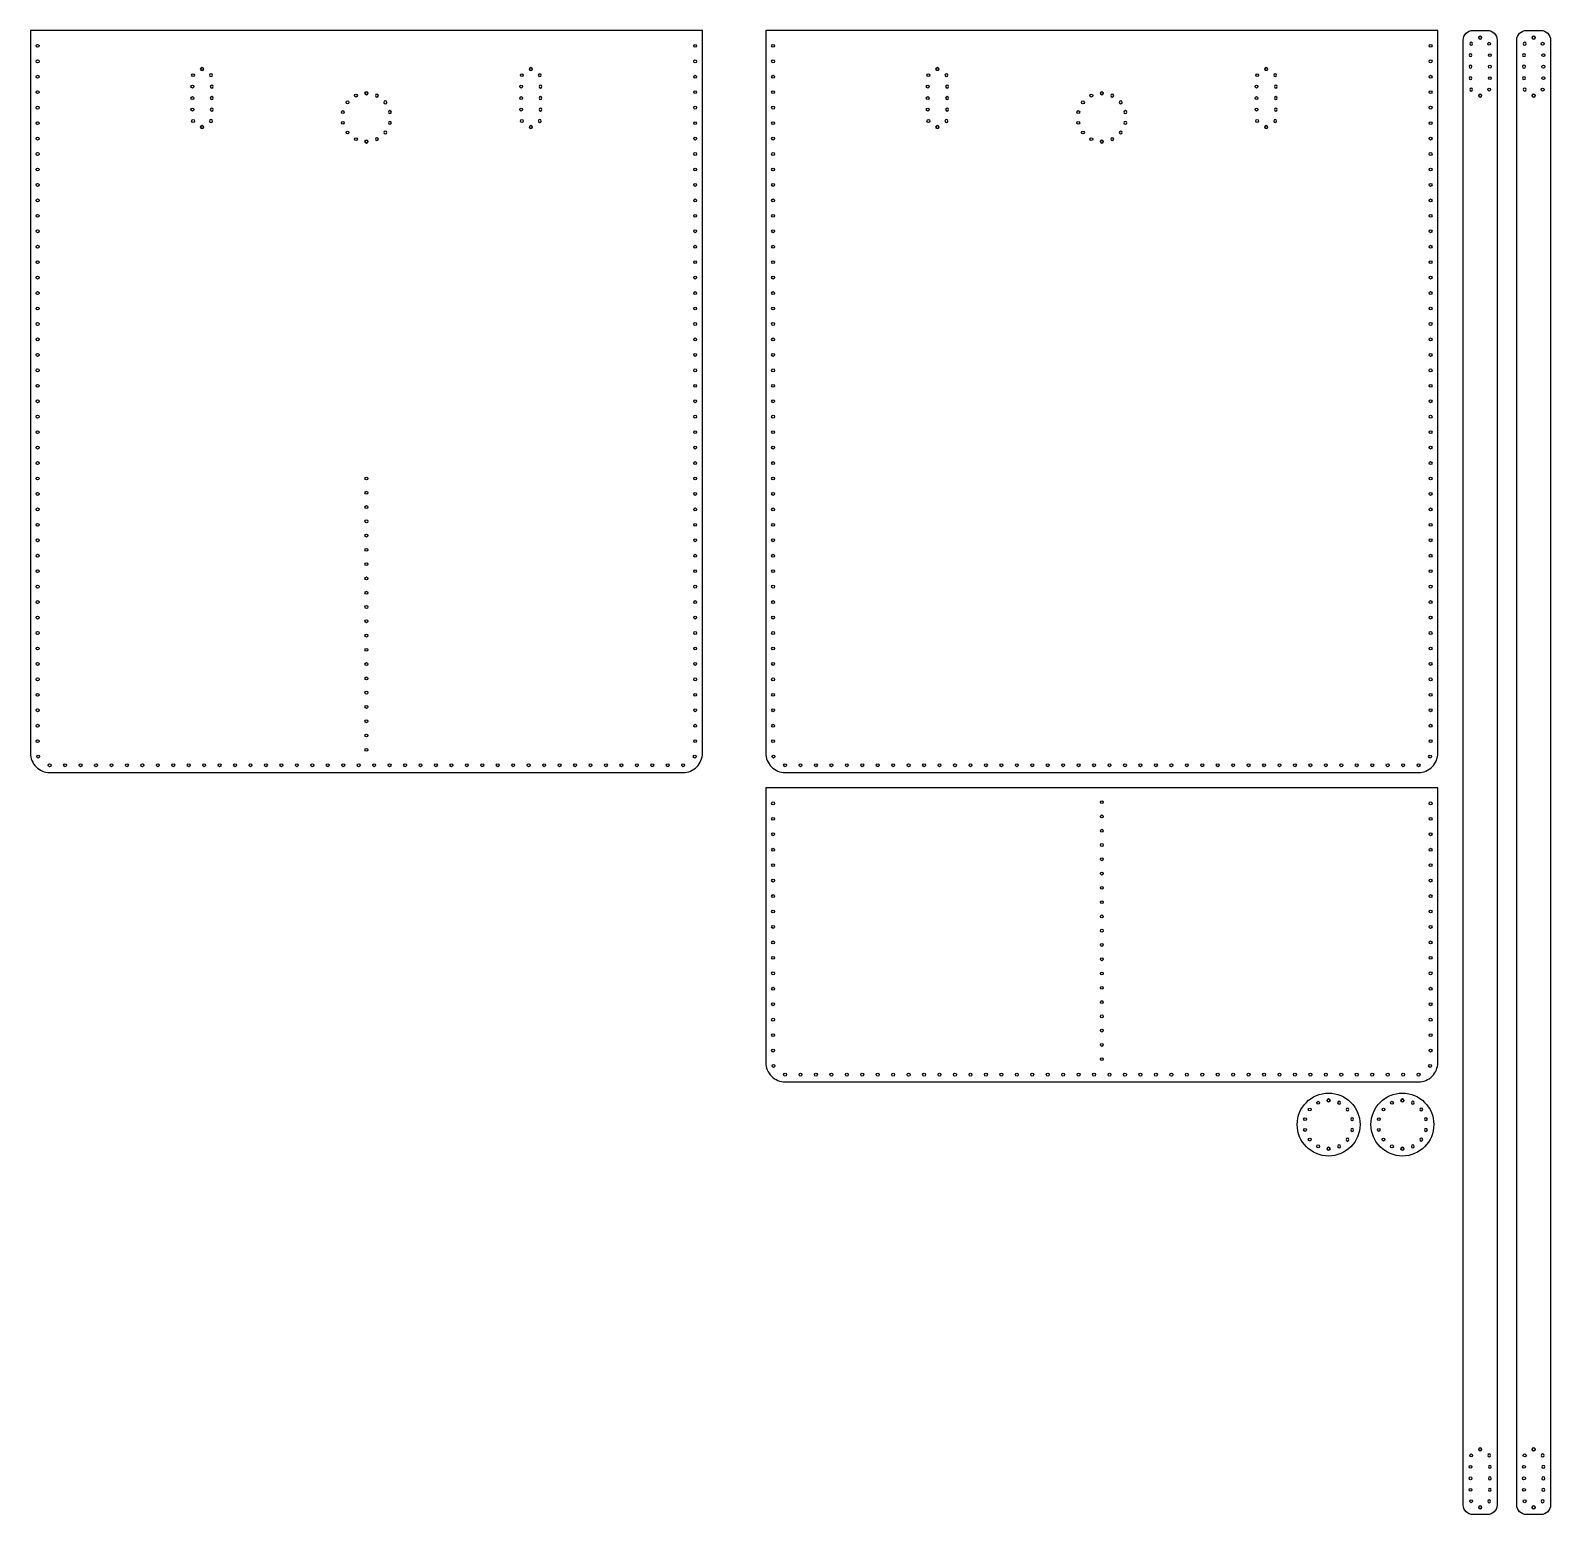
# Model space of a CAD drawing. Header units: millimetres. Extents: x 3064 to 3850, y 1200 to 1968.
import ezdxf

# ---------------------------------------------------------------- set-up
doc = ezdxf.new("R2010")
doc.units = ezdxf.units.MM

# ---------------------------------------------------------------- blocks, each defined once
blk = doc.blocks.new('*U21')
blk.add_circle((0, 0), 0.75)
blk = doc.blocks.new('*U23')
at = {"color": 0, "linetype": 'ByBlock', "lineweight": -2, "transparency": 16777216}
for p, rotation in [((2616.59, 1849.41), 248.1971863420548), ((2621.23, 1852.55), 180), ((2616.23, 1843.51), 270), ((2616.23, 1837.55), 270), ((2616.23, 1831.6), 270), ((2616.59, 1825.7), 291.8028136579451)]:
    blk.add_blockref('*U21', p, dxfattribs=dict(at, rotation=rotation))
blk.add_blockref('*U21', (2621.23, 1822.55), dxfattribs=at)
blk = doc.blocks.new('*U24')
blk.add_circle((0, 0), 0.75)
blk = doc.blocks.new('*U25')
at = {"color": 0, "linetype": 'ByBlock', "lineweight": -2, "transparency": 16777216}
for p, rotation in [((2616.59, 1849.41), 248.1971863420548), ((2621.23, 1852.55), 180), ((2616.23, 1843.51), 270), ((2616.23, 1837.55), 270), ((2616.23, 1831.6), 270), ((2616.59, 1825.7), 291.8028136579451)]:
    blk.add_blockref('*U24', p, dxfattribs=dict(at, rotation=rotation))
blk.add_blockref('*U24', (2621.23, 1822.55), dxfattribs=at)
blk = doc.blocks.new('*U32')
blk.add_circle((0, 0), 0.75)
blk = doc.blocks.new('*U34')
at = {"color": 0, "linetype": 'ByBlock', "lineweight": -2, "transparency": 16777216}
for p, rotation in [((2616.59, 1849.41), 248.1971863420548), ((2621.23, 1852.55), 180), ((2616.23, 1843.51), 270), ((2616.23, 1837.55), 270), ((2616.23, 1831.6), 270), ((2616.59, 1825.7), 291.8028136579451)]:
    blk.add_blockref('*U32', p, dxfattribs=dict(at, rotation=rotation))
blk.add_blockref('*U32', (2621.23, 1822.55), dxfattribs=at)
blk = doc.blocks.new('*U35')
blk.add_circle((0, 0), 0.75)
blk = doc.blocks.new('*U36')
at = {"color": 0, "linetype": 'ByBlock', "lineweight": -2, "transparency": 16777216}
for p, rotation in [((2616.59, 1849.41), 248.1971863420548), ((2621.23, 1852.55), 180), ((2616.23, 1843.51), 270), ((2616.23, 1837.55), 270), ((2616.23, 1831.6), 270), ((2616.59, 1825.7), 291.8028136579451)]:
    blk.add_blockref('*U35', p, dxfattribs=dict(at, rotation=rotation))
blk.add_blockref('*U35', (2621.23, 1822.55), dxfattribs=at)
blk = doc.blocks.new('*U66')
blk.add_circle((0, 0), 0.75)
blk = doc.blocks.new('*U67')
at = {"color": 0, "linetype": 'ByBlock', "lineweight": -2, "transparency": 16777216, "rotation": 270}
for p in [(3237.81, 1735.92), (3237.81, 1728.54), (3237.81, 1721.16), (3237.81, 1713.77), (3237.81, 1706.39), (3237.81, 1699.01), (3237.81, 1691.62), (3237.81, 1684.24), (3237.81, 1676.85), (3237.81, 1669.47), (3237.81, 1662.09), (3237.81, 1654.7), (3237.81, 1647.32), (3237.81, 1639.94), (3237.81, 1632.55), (3237.81, 1625.17), (3237.81, 1617.79), (3237.81, 1610.4), (3237.81, 1603.02), (3237.81, 1595.63)]:
    blk.add_blockref('*U66', p, dxfattribs=at)
blk = doc.blocks.new('*U68')
blk.add_circle((0, 0), 0.75)
blk = doc.blocks.new('*U69')
at = {"color": 0, "linetype": 'ByBlock', "lineweight": -2, "transparency": 16777216}
for p, rotation in [((2700.81, 1838.82), 205.7142857142857), ((2706.23, 1840.05), 180), ((2696.46, 1835.35), 231.4285714285714), ((2694.05, 1830.34), 257.1428571428572), ((2694.05, 1824.77), 282.8571428571428), ((2696.46, 1819.76), 308.5714285714285), ((2700.81, 1816.29), 334.2857142857143)]:
    blk.add_blockref('*U68', p, dxfattribs=dict(at, rotation=rotation))
blk.add_blockref('*U68', (2706.23, 1815.05), dxfattribs=at)
blk = doc.blocks.new('*U70')
blk.add_circle((0, 0), 0.75)
blk = doc.blocks.new('*U71')
at = {"color": 0, "linetype": 'ByBlock', "lineweight": -2, "transparency": 16777216}
for p, rotation in [((2700.81, 1838.82), 205.7142857142857), ((2706.23, 1840.05), 180), ((2696.46, 1835.35), 231.4285714285714), ((2694.05, 1830.34), 257.1428571428572), ((2694.05, 1824.77), 282.8571428571428), ((2696.46, 1819.76), 308.5714285714285), ((2700.81, 1816.29), 334.2857142857143)]:
    blk.add_blockref('*U70', p, dxfattribs=dict(at, rotation=rotation))
blk.add_blockref('*U70', (2706.23, 1815.05), dxfattribs=at)
blk = doc.blocks.new('*U55')
blk.add_circle((0, 0), 0.75)
blk = doc.blocks.new('*U57')
at = {"color": 0, "linetype": 'ByBlock', "lineweight": -2, "transparency": 16777216}
for p, rotation in [((2616.59, 1849.41), 248.1971863420548), ((2621.23, 1852.55), 180), ((2616.23, 1843.51), 270), ((2616.23, 1837.55), 270), ((2616.23, 1831.6), 270), ((2616.59, 1825.7), 291.8028136579451)]:
    blk.add_blockref('*U55', p, dxfattribs=dict(at, rotation=rotation))
blk.add_blockref('*U55', (2621.23, 1822.55), dxfattribs=at)
blk = doc.blocks.new('*U58')
blk.add_circle((0, 0), 0.75)
blk = doc.blocks.new('*U59')
at = {"color": 0, "linetype": 'ByBlock', "lineweight": -2, "transparency": 16777216}
for p, rotation in [((2616.59, 1849.41), 248.1971863420548), ((2621.23, 1852.55), 180), ((2616.23, 1843.51), 270), ((2616.23, 1837.55), 270), ((2616.23, 1831.6), 270), ((2616.59, 1825.7), 291.8028136579451)]:
    blk.add_blockref('*U58', p, dxfattribs=dict(at, rotation=rotation))
blk.add_blockref('*U58', (2621.23, 1822.55), dxfattribs=at)
blk = doc.blocks.new('*U60')
blk.add_circle((0, 0), 0.75)
blk = doc.blocks.new('*U61')
at = {"color": 0, "linetype": 'ByBlock', "lineweight": -2, "transparency": 16777216}
for p, rotation in [((2616.59, 1849.41), 248.1971863420548), ((2621.23, 1852.55), 180), ((2616.23, 1843.51), 270), ((2616.23, 1837.55), 270), ((2616.23, 1831.6), 270), ((2616.59, 1825.7), 291.8028136579451)]:
    blk.add_blockref('*U60', p, dxfattribs=dict(at, rotation=rotation))
blk.add_blockref('*U60', (2621.23, 1822.55), dxfattribs=at)
blk = doc.blocks.new('*U62')
blk.add_circle((0, 0), 0.75)
blk = doc.blocks.new('*U63')
at = {"color": 0, "linetype": 'ByBlock', "lineweight": -2, "transparency": 16777216}
for p, rotation in [((2616.59, 1849.41), 248.1971863420548), ((2621.23, 1852.55), 180), ((2616.23, 1843.51), 270), ((2616.23, 1837.55), 270), ((2616.23, 1831.6), 270), ((2616.59, 1825.7), 291.8028136579451)]:
    blk.add_blockref('*U62', p, dxfattribs=dict(at, rotation=rotation))
blk.add_blockref('*U62', (2621.23, 1822.55), dxfattribs=at)
blk = doc.blocks.new('*U93')
blk.add_circle((0, 0), 0.75)
blk = doc.blocks.new('*U94')
at = {"color": 0, "linetype": 'ByBlock', "lineweight": -2, "transparency": 16777216}
for p, rotation in [((2700.81, 1838.82), 205.7142857142857), ((2706.23, 1840.05), 180), ((2696.46, 1835.35), 231.4285714285714), ((2694.05, 1830.34), 257.1428571428572), ((2694.05, 1824.77), 282.8571428571428), ((2696.46, 1819.76), 308.5714285714285), ((2700.81, 1816.29), 334.2857142857143)]:
    blk.add_blockref('*U93', p, dxfattribs=dict(at, rotation=rotation))
blk.add_blockref('*U93', (2706.23, 1815.05), dxfattribs=at)
blk = doc.blocks.new('*U95')
blk.add_circle((0, 0), 0.75)
blk = doc.blocks.new('*U96')
at = {"color": 0, "linetype": 'ByBlock', "lineweight": -2, "transparency": 16777216}
for p, rotation in [((2700.81, 1838.82), 205.7142857142857), ((2706.23, 1840.05), 180), ((2696.46, 1835.35), 231.4285714285714), ((2694.05, 1830.34), 257.1428571428572), ((2694.05, 1824.77), 282.8571428571428), ((2696.46, 1819.76), 308.5714285714285), ((2700.81, 1816.29), 334.2857142857143)]:
    blk.add_blockref('*U95', p, dxfattribs=dict(at, rotation=rotation))
blk.add_blockref('*U95', (2706.23, 1815.05), dxfattribs=at)
blk = doc.blocks.new('*U97')
blk.add_circle((0, 0), 0.75)
blk = doc.blocks.new('*U98')
at = {"color": 0, "linetype": 'ByBlock', "lineweight": -2, "transparency": 16777216}
for p, rotation in [((2616.59, 1849.41), 248.1971863420548), ((2621.23, 1852.55), 180), ((2616.23, 1843.51), 270), ((2616.23, 1837.55), 270), ((2616.23, 1831.6), 270), ((2616.59, 1825.7), 291.8028136579451)]:
    blk.add_blockref('*U97', p, dxfattribs=dict(at, rotation=rotation))
blk.add_blockref('*U97', (2621.23, 1822.55), dxfattribs=at)
blk = doc.blocks.new('*U99')
blk.add_circle((0, 0), 0.75)
blk = doc.blocks.new('*U100')
at = {"color": 0, "linetype": 'ByBlock', "lineweight": -2, "transparency": 16777216}
for p, rotation in [((2616.59, 1849.41), 248.1971863420548), ((2621.23, 1852.55), 180), ((2616.23, 1843.51), 270), ((2616.23, 1837.55), 270), ((2616.23, 1831.6), 270), ((2616.59, 1825.7), 291.8028136579451)]:
    blk.add_blockref('*U99', p, dxfattribs=dict(at, rotation=rotation))
blk.add_blockref('*U99', (2621.23, 1822.55), dxfattribs=at)
blk = doc.blocks.new('*U101')
blk.add_circle((0, 0), 0.75)
blk = doc.blocks.new('*U102')
at = {"color": 0, "linetype": 'ByBlock', "lineweight": -2, "transparency": 16777216}
for p, rotation in [((2616.59, 1849.41), 248.1971863420548), ((2621.23, 1852.55), 180), ((2616.23, 1843.51), 270), ((2616.23, 1837.55), 270), ((2616.23, 1831.6), 270), ((2616.59, 1825.7), 291.8028136579451)]:
    blk.add_blockref('*U101', p, dxfattribs=dict(at, rotation=rotation))
blk.add_blockref('*U101', (2621.23, 1822.55), dxfattribs=at)
blk = doc.blocks.new('*U103')
blk.add_circle((0, 0), 0.75)
blk = doc.blocks.new('*U104')
at = {"color": 0, "linetype": 'ByBlock', "lineweight": -2, "transparency": 16777216}
for p, rotation in [((2616.59, 1849.41), 248.1971863420548), ((2621.23, 1852.55), 180), ((2616.23, 1843.51), 270), ((2616.23, 1837.55), 270), ((2616.23, 1831.6), 270), ((2616.59, 1825.7), 291.8028136579451)]:
    blk.add_blockref('*U103', p, dxfattribs=dict(at, rotation=rotation))
blk.add_blockref('*U103', (2621.23, 1822.55), dxfattribs=at)
blk = doc.blocks.new('*U113')
blk.add_circle((0, 0), 0.75)
blk = doc.blocks.new('*U115')
at = {"color": 0, "linetype": 'ByBlock', "lineweight": -2, "transparency": 16777216}
for p, rotation in [((2700.81, 1838.82), 205.7142857142857), ((2706.23, 1840.05), 180), ((2696.46, 1835.35), 231.4285714285714), ((2694.05, 1830.34), 257.1428571428572), ((2694.05, 1824.77), 282.8571428571428), ((2696.46, 1819.76), 308.5714285714285), ((2700.81, 1816.29), 334.2857142857143)]:
    blk.add_blockref('*U113', p, dxfattribs=dict(at, rotation=rotation))
blk.add_blockref('*U113', (2706.23, 1815.05), dxfattribs=at)
blk = doc.blocks.new('*U116')
blk.add_circle((0, 0), 0.75)
blk = doc.blocks.new('*U117')
at = {"color": 0, "linetype": 'ByBlock', "lineweight": -2, "transparency": 16777216}
for p, rotation in [((2700.81, 1838.82), 205.7142857142857), ((2706.23, 1840.05), 180), ((2696.46, 1835.35), 231.4285714285714), ((2694.05, 1830.34), 257.1428571428572), ((2694.05, 1824.77), 282.8571428571428), ((2696.46, 1819.76), 308.5714285714285), ((2700.81, 1816.29), 334.2857142857143)]:
    blk.add_blockref('*U116', p, dxfattribs=dict(at, rotation=rotation))
blk.add_blockref('*U116', (2706.23, 1815.05), dxfattribs=at)
blk = doc.blocks.new('*U124')
blk.add_circle((0, 0), 0.75)
blk = doc.blocks.new('*U126')
at = {"color": 0, "linetype": 'ByBlock', "lineweight": -2, "transparency": 16777216}
for p, rotation in [((2700.81, 1838.82), 205.7142857142857), ((2706.23, 1840.05), 180), ((2696.46, 1835.35), 231.4285714285714), ((2694.05, 1830.34), 257.1428571428572), ((2694.05, 1824.77), 282.8571428571428), ((2696.46, 1819.76), 308.5714285714285), ((2700.81, 1816.29), 334.2857142857143)]:
    blk.add_blockref('*U124', p, dxfattribs=dict(at, rotation=rotation))
blk.add_blockref('*U124', (2706.23, 1815.05), dxfattribs=at)
blk = doc.blocks.new('*U127')
blk.add_circle((0, 0), 0.75)
blk = doc.blocks.new('*U128')
at = {"color": 0, "linetype": 'ByBlock', "lineweight": -2, "transparency": 16777216}
for p, rotation in [((2700.81, 1838.82), 205.7142857142857), ((2706.23, 1840.05), 180), ((2696.46, 1835.35), 231.4285714285714), ((2694.05, 1830.34), 257.1428571428572), ((2694.05, 1824.77), 282.8571428571428), ((2696.46, 1819.76), 308.5714285714285), ((2700.81, 1816.29), 334.2857142857143)]:
    blk.add_blockref('*U127', p, dxfattribs=dict(at, rotation=rotation))
blk.add_blockref('*U127', (2706.23, 1815.05), dxfattribs=at)
blk = doc.blocks.new('*U157')
blk.add_circle((0, 0), 0.75)
blk = doc.blocks.new('*U158')
at = {"color": 0, "linetype": 'ByBlock', "lineweight": -2, "transparency": 16777216}
for p, rotation in [((2616.59, 1849.41), 248.1971863420548), ((2621.23, 1852.55), 180), ((2616.23, 1843.51), 270), ((2616.23, 1837.55), 270), ((2616.23, 1831.6), 270), ((2616.59, 1825.7), 291.8028136579451)]:
    blk.add_blockref('*U157', p, dxfattribs=dict(at, rotation=rotation))
blk.add_blockref('*U157', (2621.23, 1822.55), dxfattribs=at)
blk = doc.blocks.new('*U150')
blk.add_circle((0, 0), 0.75)
blk = doc.blocks.new('*U152')
at = {"color": 0, "linetype": 'ByBlock', "lineweight": -2, "transparency": 16777216}
for p, rotation in [((2616.59, 1849.41), 248.1971863420548), ((2621.23, 1852.55), 180), ((2616.23, 1843.51), 270), ((2616.23, 1837.55), 270), ((2616.23, 1831.6), 270), ((2616.59, 1825.7), 291.8028136579451)]:
    blk.add_blockref('*U150', p, dxfattribs=dict(at, rotation=rotation))
blk.add_blockref('*U150', (2621.23, 1822.55), dxfattribs=at)
blk = doc.blocks.new('*U153')
blk.add_circle((0, 0), 0.75)
blk = doc.blocks.new('*U154')
at = {"color": 0, "linetype": 'ByBlock', "lineweight": -2, "transparency": 16777216}
for p, rotation in [((2616.59, 1849.41), 248.1971863420548), ((2621.23, 1852.55), 180), ((2616.23, 1843.51), 270), ((2616.23, 1837.55), 270), ((2616.23, 1831.6), 270), ((2616.59, 1825.7), 291.8028136579451)]:
    blk.add_blockref('*U153', p, dxfattribs=dict(at, rotation=rotation))
blk.add_blockref('*U153', (2621.23, 1822.55), dxfattribs=at)
blk = doc.blocks.new('*U155')
blk.add_circle((0, 0), 0.75)
blk = doc.blocks.new('*U156')
at = {"color": 0, "linetype": 'ByBlock', "lineweight": -2, "transparency": 16777216}
for p, rotation in [((2616.59, 1849.41), 248.1971863420548), ((2621.23, 1852.55), 180), ((2616.23, 1843.51), 270), ((2616.23, 1837.55), 270), ((2616.23, 1831.6), 270), ((2616.59, 1825.7), 291.8028136579451)]:
    blk.add_blockref('*U155', p, dxfattribs=dict(at, rotation=rotation))
blk.add_blockref('*U155', (2621.23, 1822.55), dxfattribs=at)

msp = doc.modelspace()

# ---------------------------------------------------------------- linework, layer by layer
for p, q in [((3152.81, 1947.63), (3152.81, 1947.63)), ((3533.07, 1947.63), (3533.07, 1947.63)), ((3813.72, 1233.88), (3813.72, 1233.88)), ((3841.39, 1233.88), (3841.39, 1233.88))]:
    msp.add_line(p, q)
for points in [[(3064.06, 1967.63), (3064.06, 1593.88, 0.414214), (3074.06, 1583.88), (3401.56, 1583.88, 0.414214), (3411.56, 1593.88), (3411.56, 1967.63)], [(3444.32, 1967.63), (3444.32, 1593.88, 0.414214), (3454.32, 1583.88), (3781.82, 1583.88, 0.414214), (3791.82, 1593.88), (3791.82, 1967.63)], [(3817.47, 1967.63, -0.414214), (3822.47, 1962.63), (3822.47, 1205.13, -0.414214), (3817.47, 1200.13), (3809.97, 1200.13, -0.414214), (3804.97, 1205.13), (3804.97, 1962.63, -0.414214), (3809.97, 1967.63)], [(3845.14, 1967.63, -0.414214), (3850.14, 1962.63), (3850.14, 1205.13, -0.414214), (3845.14, 1200.13), (3837.64, 1200.13, -0.414214), (3832.64, 1205.13), (3832.64, 1962.63, -0.414214), (3837.64, 1967.63)], [(3444.32, 1575.92), (3444.32, 1433.88, 0.414214), (3454.32, 1423.88), (3781.82, 1423.88, 0.414214), (3791.82, 1433.88), (3791.82, 1575.92)]]:
    msp.add_lwpolyline(points, format="xyb", close=True)
for centre, radius in [((3067.81, 1959.64), 0.75), ((3407.81, 1959.64), 0.75), ((3448.07, 1959.64), 0.75), ((3788.07, 1959.64), 0.75), ((3067.81, 1951.65), 0.75), ((3407.81, 1951.65), 0.75), ((3448.07, 1951.65), 0.75), ((3788.07, 1951.65), 0.75), ((3067.81, 1943.66), 0.75), ((3407.81, 1943.66), 0.75), ((3448.07, 1943.66), 0.75), ((3788.07, 1943.66), 0.75), ((3067.81, 1935.67), 0.75), ((3407.81, 1935.67), 0.75), ((3448.07, 1935.67), 0.75), ((3788.07, 1935.67), 0.75), ((3067.81, 1927.68), 0.75), ((3407.81, 1927.68), 0.75), ((3448.07, 1927.68), 0.75), ((3788.07, 1927.68), 0.75), ((3067.81, 1919.69), 0.75), ((3407.81, 1919.69), 0.75), ((3448.07, 1919.69), 0.75), ((3788.07, 1919.69), 0.75), ((3067.81, 1911.7), 0.75), ((3407.81, 1911.7), 0.75), ((3448.07, 1911.7), 0.75), ((3788.07, 1911.7), 0.75), ((3067.81, 1903.71), 0.75), ((3407.81, 1903.71), 0.75), ((3448.07, 1903.71), 0.75), ((3788.07, 1903.71), 0.75), ((3067.81, 1895.72), 0.75), ((3407.81, 1895.72), 0.75), ((3448.07, 1895.72), 0.75), ((3788.07, 1895.72), 0.75), ((3067.81, 1887.73), 0.75), ((3407.81, 1887.73), 0.75), ((3448.07, 1887.73), 0.75), ((3788.07, 1887.73), 0.75), ((3067.81, 1879.74), 0.75), ((3407.81, 1879.74), 0.75), ((3448.07, 1879.74), 0.75), ((3788.07, 1879.74), 0.75), ((3067.81, 1871.75), 0.75), ((3407.81, 1871.75), 0.75), ((3448.07, 1871.75), 0.75), ((3788.07, 1871.75), 0.75), ((3067.81, 1863.76), 0.75), ((3407.81, 1863.76), 0.75), ((3448.07, 1863.76), 0.75), ((3788.07, 1863.76), 0.75), ((3067.81, 1855.77), 0.75), ((3407.81, 1855.77), 0.75), ((3448.07, 1855.77), 0.75), ((3788.07, 1855.77), 0.75), ((3067.81, 1847.78), 0.75), ((3407.81, 1847.78), 0.75), ((3448.07, 1847.78), 0.75), ((3788.07, 1847.78), 0.75), ((3067.81, 1839.79), 0.75), ((3407.81, 1839.79), 0.75), ((3448.07, 1839.79), 0.75), ((3788.07, 1839.79), 0.75), ((3067.81, 1831.8), 0.75), ((3407.81, 1831.8), 0.75), ((3448.07, 1831.8), 0.75), ((3788.07, 1831.8), 0.75), ((3067.81, 1823.81), 0.75), ((3407.81, 1823.81), 0.75), ((3448.07, 1823.81), 0.75), ((3788.07, 1823.81), 0.75), ((3067.81, 1815.82), 0.75), ((3407.81, 1815.82), 0.75), ((3448.07, 1815.82), 0.75), ((3788.07, 1815.82), 0.75), ((3067.81, 1807.83), 0.75), ((3407.81, 1807.83), 0.75), ((3448.07, 1807.83), 0.75), ((3788.07, 1807.83), 0.75), ((3067.81, 1799.84), 0.75), ((3407.81, 1799.84), 0.75), ((3448.07, 1799.84), 0.75), ((3788.07, 1799.84), 0.75), ((3067.81, 1791.85), 0.75), ((3407.81, 1791.85), 0.75), ((3448.07, 1791.85), 0.75), ((3788.07, 1791.85), 0.75), ((3067.81, 1783.86), 0.75), ((3407.81, 1783.86), 0.75), ((3448.07, 1783.86), 0.75), ((3788.07, 1783.86), 0.75), ((3067.81, 1775.87), 0.75), ((3407.81, 1775.87), 0.75), ((3448.07, 1775.87), 0.75), ((3788.07, 1775.87), 0.75), ((3067.81, 1767.88), 0.75), ((3407.81, 1767.88), 0.75), ((3448.07, 1767.88), 0.75), ((3788.07, 1767.88), 0.75), ((3067.81, 1759.89), 0.75), ((3407.81, 1759.89), 0.75), ((3448.07, 1759.89), 0.75), ((3788.07, 1759.89), 0.75), ((3067.81, 1751.9), 0.75), ((3407.81, 1751.9), 0.75), ((3448.07, 1751.9), 0.75), ((3788.07, 1751.9), 0.75), ((3067.81, 1743.91), 0.75), ((3407.81, 1743.91), 0.75), ((3448.07, 1743.91), 0.75), ((3788.07, 1743.91), 0.75), ((3067.81, 1735.92), 0.75), ((3407.81, 1735.92), 0.75), ((3448.07, 1735.92), 0.75), ((3788.07, 1735.92), 0.75), ((3067.81, 1727.93), 0.75), ((3407.81, 1727.93), 0.75), ((3448.07, 1727.93), 0.75), ((3788.07, 1727.93), 0.75), ((3067.81, 1719.94), 0.75), ((3407.81, 1719.94), 0.75), ((3448.07, 1719.94), 0.75), ((3788.07, 1719.94), 0.75), ((3067.81, 1711.95), 0.75), ((3407.81, 1711.95), 0.75), ((3448.07, 1711.95), 0.75), ((3788.07, 1711.95), 0.75), ((3067.81, 1703.96), 0.75), ((3407.81, 1703.96), 0.75), ((3448.07, 1703.96), 0.75), ((3788.07, 1703.96), 0.75), ((3067.81, 1695.97), 0.75), ((3407.81, 1695.97), 0.75), ((3448.07, 1695.97), 0.75), ((3788.07, 1695.97), 0.75), ((3067.81, 1687.98), 0.75), ((3407.81, 1687.98), 0.75), ((3448.07, 1687.98), 0.75), ((3788.07, 1687.98), 0.75), ((3067.81, 1679.99), 0.75), ((3407.81, 1679.99), 0.75), ((3448.07, 1679.99), 0.75), ((3788.07, 1679.99), 0.75), ((3067.81, 1672), 0.75), ((3407.81, 1672), 0.75), ((3448.07, 1672), 0.75), ((3788.07, 1672), 0.75), ((3067.81, 1664.01), 0.75), ((3407.81, 1664.01), 0.75), ((3448.07, 1664.01), 0.75), ((3788.07, 1664.01), 0.75), ((3067.81, 1656.02), 0.75), ((3407.81, 1656.02), 0.75), ((3448.07, 1656.02), 0.75), ((3788.07, 1656.02), 0.75), ((3067.81, 1648.03), 0.75), ((3407.81, 1648.03), 0.75), ((3448.07, 1648.03), 0.75), ((3788.07, 1648.03), 0.75), ((3067.81, 1640.04), 0.75), ((3407.81, 1640.04), 0.75), ((3448.07, 1640.04), 0.75), ((3788.07, 1640.04), 0.75), ((3067.81, 1632.05), 0.75), ((3407.81, 1632.05), 0.75), ((3448.07, 1632.05), 0.75), ((3788.07, 1632.05), 0.75), ((3067.81, 1624.06), 0.75), ((3407.81, 1624.06), 0.75), ((3448.07, 1624.06), 0.75), ((3788.07, 1624.06), 0.75), ((3067.81, 1616.07), 0.75), ((3407.81, 1616.07), 0.75), ((3448.07, 1616.07), 0.75), ((3788.07, 1616.07), 0.75), ((3067.81, 1608.08), 0.75), ((3407.81, 1608.08), 0.75), ((3448.07, 1608.08), 0.75), ((3788.07, 1608.08), 0.75), ((3067.81, 1600.09), 0.75), ((3407.81, 1600.09), 0.75), ((3448.07, 1600.09), 0.75), ((3788.07, 1600.09), 0.75), ((3068.06, 1592.13), 0.75), ((3074.01, 1587.63), 0.75), ((3082, 1587.63), 0.75), ((3089.99, 1587.63), 0.75), ((3097.98, 1587.63), 0.75), ((3105.97, 1587.63), 0.75), ((3113.96, 1587.63), 0.75), ((3121.95, 1587.63), 0.75), ((3129.94, 1587.63), 0.75), ((3137.93, 1587.63), 0.75), ((3145.92, 1587.63), 0.75), ((3153.91, 1587.63), 0.75), ((3161.9, 1587.63), 0.75), ((3169.89, 1587.63), 0.75), ((3177.88, 1587.63), 0.75), ((3185.87, 1587.63), 0.75), ((3193.86, 1587.63), 0.75), ((3201.85, 1587.63), 0.75), ((3209.84, 1587.63), 0.75), ((3217.83, 1587.63), 0.75), ((3225.82, 1587.63), 0.75), ((3233.81, 1587.63), 0.75), ((3241.8, 1587.63), 0.75), ((3249.79, 1587.63), 0.75), ((3257.78, 1587.63), 0.75), ((3265.77, 1587.63), 0.75), ((3273.76, 1587.63), 0.75), ((3281.75, 1587.63), 0.75), ((3289.74, 1587.63), 0.75), ((3297.73, 1587.63), 0.75), ((3305.72, 1587.63), 0.75), ((3313.71, 1587.63), 0.75), ((3321.7, 1587.63), 0.75), ((3329.7, 1587.63), 0.75), ((3337.69, 1587.63), 0.75), ((3345.68, 1587.63), 0.75), ((3353.67, 1587.63), 0.75), ((3361.66, 1587.63), 0.75), ((3369.65, 1587.63), 0.75), ((3377.64, 1587.63), 0.75), ((3385.63, 1587.63), 0.75), ((3393.62, 1587.63), 0.75), ((3401.61, 1587.63), 0.75), ((3407.56, 1592.13), 0.75), ((3448.32, 1592.13), 0.75), ((3454.27, 1587.63), 0.75), ((3462.26, 1587.63), 0.75), ((3470.25, 1587.63), 0.75), ((3478.24, 1587.63), 0.75), ((3486.23, 1587.63), 0.75), ((3494.22, 1587.63), 0.75), ((3502.21, 1587.63), 0.75), ((3510.2, 1587.63), 0.75), ((3518.19, 1587.63), 0.75), ((3526.18, 1587.63), 0.75), ((3534.17, 1587.63), 0.75), ((3542.16, 1587.63), 0.75), ((3550.15, 1587.63), 0.75), ((3558.14, 1587.63), 0.75), ((3566.14, 1587.63), 0.75), ((3574.13, 1587.63), 0.75), ((3582.12, 1587.63), 0.75), ((3590.11, 1587.63), 0.75), ((3598.1, 1587.63), 0.75), ((3606.09, 1587.63), 0.75), ((3614.08, 1587.63), 0.75), ((3622.07, 1587.63), 0.75), ((3630.06, 1587.63), 0.75), ((3638.05, 1587.63), 0.75), ((3646.04, 1587.63), 0.75), ((3654.03, 1587.63), 0.75), ((3662.02, 1587.63), 0.75), ((3670.01, 1587.63), 0.75), ((3678, 1587.63), 0.75), ((3685.99, 1587.63), 0.75), ((3693.98, 1587.63), 0.75), ((3701.97, 1587.63), 0.75), ((3709.96, 1587.63), 0.75), ((3717.95, 1587.63), 0.75), ((3725.94, 1587.63), 0.75), ((3733.93, 1587.63), 0.75), ((3741.92, 1587.63), 0.75), ((3749.91, 1587.63), 0.75), ((3757.9, 1587.63), 0.75), ((3765.89, 1587.63), 0.75), ((3773.88, 1587.63), 0.75), ((3781.87, 1587.63), 0.75), ((3787.82, 1592.13), 0.75), ((3448.07, 1567.93), 0.75), ((3618.07, 1568.54), 0.75), ((3788.07, 1567.93), 0.75), ((3448.07, 1559.94), 0.75), ((3618.07, 1561.16), 0.75), ((3788.07, 1559.94), 0.75), ((3448.07, 1551.95), 0.75), ((3618.07, 1553.77), 0.75), ((3788.07, 1551.95), 0.75), ((3448.07, 1543.96), 0.75), ((3618.07, 1546.39), 0.75), ((3788.07, 1543.96), 0.75), ((3448.07, 1535.97), 0.75), ((3618.07, 1539.01), 0.75), ((3788.07, 1535.97), 0.75), ((3448.07, 1527.98), 0.75), ((3618.07, 1531.62), 0.75), ((3788.07, 1527.98), 0.75), ((3448.07, 1519.99), 0.75), ((3618.07, 1524.24), 0.75), ((3618.07, 1516.85), 0.75), ((3788.07, 1519.99), 0.75), ((3448.07, 1512), 0.75), ((3618.07, 1509.47), 0.75), ((3788.07, 1512), 0.75), ((3448.07, 1504.01), 0.75), ((3618.07, 1502.09), 0.75), ((3788.07, 1504.01), 0.75), ((3448.07, 1496.02), 0.75), ((3618.07, 1494.7), 0.75), ((3788.07, 1496.02), 0.75), ((3448.07, 1488.03), 0.75), ((3618.07, 1487.32), 0.75), ((3788.07, 1488.03), 0.75), ((3448.07, 1480.04), 0.75), ((3618.07, 1479.94), 0.75), ((3788.07, 1480.04), 0.75), ((3448.07, 1472.05), 0.75), ((3618.07, 1472.55), 0.75), ((3788.07, 1472.05), 0.75), ((3448.07, 1464.06), 0.75), ((3618.07, 1465.17), 0.75), ((3788.07, 1464.06), 0.75), ((3448.07, 1456.07), 0.75), ((3618.07, 1457.79), 0.75), ((3788.07, 1456.07), 0.75), ((3448.07, 1448.08), 0.75), ((3618.07, 1450.4), 0.75), ((3788.07, 1448.08), 0.75), ((3448.07, 1440.09), 0.75), ((3618.07, 1443.02), 0.75), ((3788.07, 1440.09), 0.75), ((3448.32, 1432.13), 0.75), ((3618.07, 1435.63), 0.75), ((3787.82, 1432.13), 0.75), ((3454.27, 1427.63), 0.75), ((3462.26, 1427.63), 0.75), ((3470.25, 1427.63), 0.75), ((3478.24, 1427.63), 0.75), ((3486.23, 1427.63), 0.75), ((3494.22, 1427.63), 0.75), ((3502.21, 1427.63), 0.75), ((3510.2, 1427.63), 0.75), ((3518.19, 1427.63), 0.75), ((3526.18, 1427.63), 0.75), ((3534.17, 1427.63), 0.75), ((3542.16, 1427.63), 0.75), ((3550.15, 1427.63), 0.75), ((3558.14, 1427.63), 0.75), ((3566.14, 1427.63), 0.75), ((3574.13, 1427.63), 0.75), ((3582.12, 1427.63), 0.75), ((3590.11, 1427.63), 0.75), ((3598.1, 1427.63), 0.75), ((3606.09, 1427.63), 0.75), ((3614.08, 1427.63), 0.75), ((3622.07, 1427.63), 0.75), ((3630.06, 1427.63), 0.75), ((3638.05, 1427.63), 0.75), ((3646.04, 1427.63), 0.75), ((3654.03, 1427.63), 0.75), ((3662.02, 1427.63), 0.75), ((3670.01, 1427.63), 0.75), ((3678, 1427.63), 0.75), ((3685.99, 1427.63), 0.75), ((3693.98, 1427.63), 0.75), ((3701.97, 1427.63), 0.75), ((3709.96, 1427.63), 0.75), ((3717.95, 1427.63), 0.75), ((3725.94, 1427.63), 0.75), ((3733.93, 1427.63), 0.75), ((3741.92, 1427.63), 0.75), ((3749.91, 1427.63), 0.75), ((3757.9, 1427.63), 0.75), ((3765.89, 1427.63), 0.75), ((3773.88, 1427.63), 0.75), ((3781.87, 1427.63), 0.75), ((3735.35, 1401.82), 16.25), ((3773.5, 1401.82), 16.25)]:
    msp.add_circle(centre, radius)

# ---------------------------------------------------------------- block references
at = {"xscale": -1, "rotation": 180}
for name, p in [('*U23', (1192.48, 3786.44)), ('*U158', (1220.15, 3786.44))]:
    msp.add_blockref(name, p, dxfattribs=at)
at = {"rotation": 180}
for name, p in [('*U25', (6434.95, 3786.44)), ('*U152', (6462.62, 3786.44))]:
    msp.add_blockref(name, p, dxfattribs=at)
for name, p in [('*U57', (531.58, 95.08)), ('*U63', (701.58, 95.08)), ('*U98', (911.84, 95.08)), ('*U104', (1081.84, 95.08)), ('*U69', (531.58, 95.08)), ('*U94', (911.84, 95.08)), ('*U67', (0, 0)), ('*U115', (1029.12, -425.73)), ('*U126', (1067.27, -425.73)), ('*U34', (1192.48, -618.67)), ('*U154', (1220.15, -618.67))]:
    msp.add_blockref(name, p)
at = {"xscale": -1}
for name, p in [('*U59', (5774.04, 95.08)), ('*U61', (5944.04, 95.08)), ('*U100', (6154.3, 95.08)), ('*U102', (6324.3, 95.08)), ('*U71', (5944.04, 95.08)), ('*U96', (6324.3, 95.08)), ('*U117', (6441.59, -425.73)), ('*U128', (6479.73, -425.73)), ('*U36', (6434.95, -618.67)), ('*U156', (6462.62, -618.67))]:
    msp.add_blockref(name, p, dxfattribs=at)

doc.saveas('drawing.dxf')
